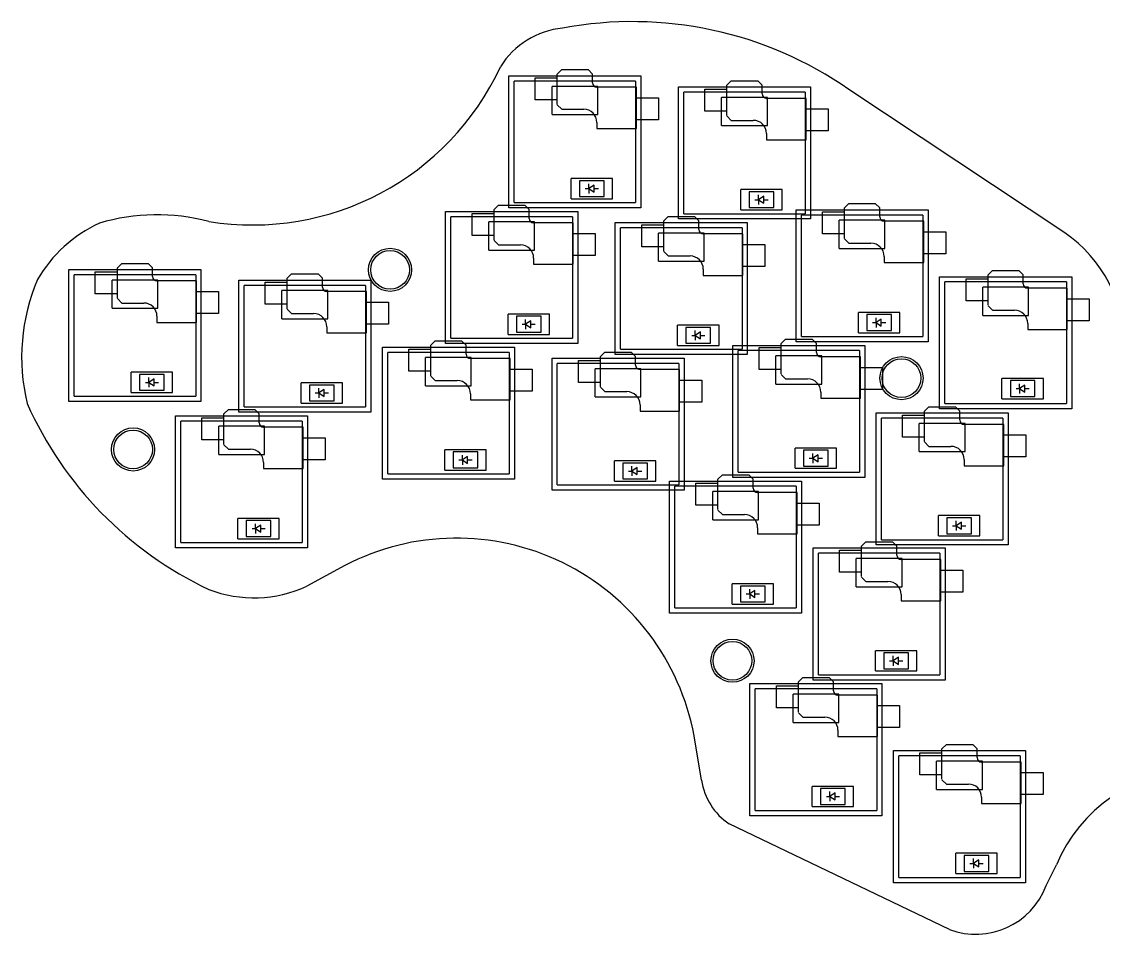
# Model space of a CAD drawing. Header units: metres. Extents: x 15 to 282, y -154 to -51.
# Drawn here: x 15.3 to 138.2, y -154.5 to -50.8 of the extents above; entities that cross this region are included whole.
import ezdxf

# ---------------------------------------------------------------- set-up
doc = ezdxf.new("R2010")
doc.units = ezdxf.units.M

msp = doc.modelspace()

# ---------------------------------------------------------------- linework, layer by layer
at = {"layer": 'BCrtYd', "color": 8}
for p, q in [((82.482027, -68.622734), (77.782027, -68.622734)), ((77.782027, -70.922734), (77.782027, -68.622734)), ((82.482027, -70.922734), (82.482027, -68.622734)), ((97.053896, -72.185711), (97.053896, -69.885711)), ((101.753896, -69.885711), (97.053896, -69.885711)), ((101.753896, -72.185711), (101.753896, -69.885711)), ((77.782027, -70.922734), (82.482027, -70.922734)), ((97.053896, -72.185711), (101.753896, -72.185711)), ((75.29752, -84.029967), (70.59752, -84.029967)), ((70.59752, -86.329967), (70.59752, -84.029967)), ((75.29752, -86.329967), (75.29752, -84.029967)), ((115.109105, -83.836993), (110.409105, -83.836993)), ((110.409105, -86.136993), (110.409105, -83.836993)), ((115.109105, -86.136993), (115.109105, -83.836993)), ((89.869381, -87.592939), (89.869381, -85.292939)), ((94.569381, -85.292939), (89.869381, -85.292939)), ((94.569381, -87.592939), (94.569381, -85.292939)), ((70.59752, -86.329967), (75.29752, -86.329967)), ((110.409105, -86.136993), (115.109105, -86.136993)), ((89.869381, -87.592939), (94.569381, -87.592939)), ((32.497241, -90.632194), (27.797241, -90.632194)), ((27.797241, -92.932194), (27.797241, -90.632194)), ((32.497241, -92.932194), (32.497241, -90.632194)), ((47.099466, -94.130073), (47.099466, -91.830073)), ((51.799466, -91.830073), (47.099466, -91.830073)), ((51.799466, -94.130073), (51.799466, -91.830073)), ((126.719593, -93.632356), (126.719593, -91.332356)), ((131.419593, -91.332356), (126.719593, -91.332356)), ((131.419593, -93.632356), (131.419593, -91.332356)), ((27.797241, -92.932194), (32.497241, -92.932194)), ((47.099466, -94.130073), (51.799466, -94.130073)), ((126.719593, -93.632356), (131.419593, -93.632356)), ((68.113007, -99.437204), (63.413007, -99.437204)), ((63.413007, -101.737204), (63.413007, -99.437204)), ((68.113007, -101.737204), (68.113007, -99.437204)), ((107.924597, -99.244229), (103.224597, -99.244229)), ((103.224597, -101.544229), (103.224597, -99.244229)), ((107.924597, -101.544229), (107.924597, -99.244229)), ((87.384874, -100.700172), (82.684874, -100.700172)), ((82.684874, -103.000172), (82.684874, -100.700172)), ((87.384874, -103.000172), (87.384874, -100.700172)), ((63.413007, -101.737204), (68.113007, -101.737204)), ((103.224597, -101.544229), (107.924597, -101.544229)), ((82.684874, -103.000172), (87.384874, -103.000172)), ((119.507782, -109.216449), (119.507782, -106.916449)), ((124.207782, -106.916449), (119.507782, -106.916449)), ((124.207782, -109.216449), (124.207782, -106.916449)), ((44.614955, -107.237302), (39.914955, -107.237302)), ((39.914955, -109.537302), (39.914955, -107.237302)), ((44.614955, -109.537302), (44.614955, -107.237302)), ((119.507782, -109.216449), (124.207782, -109.216449)), ((39.914955, -109.537302), (44.614955, -109.537302)), ((100.757123, -114.665355), (96.057123, -114.665355)), ((96.057123, -116.965355), (96.057123, -114.665355)), ((100.757123, -116.965355), (100.757123, -114.665355)), ((96.057123, -116.965355), (100.757123, -116.965355)), ((117.053628, -122.258585), (112.353628, -122.258585)), ((112.353628, -124.558585), (112.353628, -122.258585)), ((117.053628, -124.558585), (117.053628, -122.258585)), ((112.353628, -124.558585), (117.053628, -124.558585)), ((105.169113, -139.965819), (105.169113, -137.665819)), ((109.869113, -137.665819), (105.169113, -137.665819)), ((109.869113, -139.965819), (109.869113, -137.665819)), ((105.169113, -139.965819), (109.869113, -139.965819)), ((121.482655, -147.572948), (121.482655, -145.272948)), ((126.182655, -145.272948), (121.482655, -145.272948)), ((126.182655, -147.572948), (126.182655, -145.272948)), ((121.482655, -147.572948), (126.182655, -147.572948))]:
    msp.add_line(p, q, dxfattribs=at)
at = {"layer": 'BFab', "color": 6}
for p, q in [((76.197267, -56.75703), (76.697267, -56.25703)), ((76.697267, -56.25703), (79.697267, -56.25703)), ((79.697267, -56.25703), (80.197267, -56.75703)), ((73.697267, -59.70703), (73.697267, -57.20703)), ((73.697267, -57.20703), (76.197267, -57.20703)), ((76.197267, -60.20703), (76.197267, -56.75703)), ((80.197267, -57.75703), (80.197267, -56.75703)), ((95.469135, -58.020004), (95.969135, -57.520004)), ((95.969135, -57.520004), (98.969135, -57.520004)), ((98.969135, -57.520004), (99.469135, -58.020004)), ((85.197267, -58.25703), (80.697267, -58.25703)), ((85.197267, -62.95703), (85.197267, -58.25703)), ((92.969135, -58.470004), (95.469135, -58.470004)), ((92.969135, -60.970004), (92.969135, -58.470004)), ((95.469135, -61.470004), (95.469135, -58.020004)), ((99.469135, -59.020004), (99.469135, -58.020004)), ((76.197267, -59.70703), (73.697267, -59.70703)), ((85.197267, -59.45703), (87.697267, -59.45703)), ((87.697267, -59.45703), (87.697267, -61.95703)), ((104.469135, -59.520004), (99.969135, -59.520004)), ((104.469135, -64.220004), (104.469135, -59.520004)), ((76.197267, -60.25703), (76.697267, -60.75703)), ((76.697267, -60.75703), (79.197267, -60.75703)), ((95.469135, -60.970004), (92.969135, -60.970004)), ((104.469135, -60.720004), (106.969135, -60.720004)), ((106.969135, -60.720004), (106.969135, -63.220004)), ((80.697267, -62.25703), (80.697267, -62.95703)), ((87.697267, -61.95703), (85.197267, -61.95703)), ((95.469135, -61.520004), (95.969135, -62.020004)), ((95.969135, -62.020004), (98.469135, -62.020004)), ((80.697267, -62.95703), (85.197267, -62.95703)), ((99.969135, -63.520004), (99.969135, -64.220004)), ((106.969135, -63.220004), (104.469135, -63.220004)), ((99.969135, -64.220004), (104.469135, -64.220004)), ((81.532027, -68.872734), (78.732027, -68.872734)), ((78.732027, -68.872734), (78.732027, -70.672734)), ((79.382027, -69.772734), (79.782027, -69.772734)), ((79.782027, -69.772734), (79.782027, -69.222734)), ((80.382027, -69.372734), (79.782027, -69.772734)), ((79.782027, -69.772734), (80.382027, -70.172734)), ((79.782027, -69.772734), (79.782027, -70.322734)), ((80.382027, -70.172734), (80.382027, -69.372734)), ((80.382027, -69.772734), (80.882027, -69.772734)), ((81.532027, -70.672734), (81.532027, -68.872734)), ((78.732027, -70.672734), (81.532027, -70.672734)), ((100.803896, -70.135711), (98.003896, -70.135711)), ((98.003896, -70.135711), (98.003896, -71.935711)), ((98.653896, -71.035711), (99.053896, -71.035711)), ((99.053896, -71.035711), (99.053896, -70.485711)), ((99.653896, -70.635711), (99.053896, -71.035711)), ((99.053896, -71.035711), (99.053896, -71.585711)), ((99.053896, -71.035711), (99.653896, -71.435711)), ((99.653896, -71.435711), (99.653896, -70.635711)), ((99.653896, -71.035711), (100.153896, -71.035711)), ((100.803896, -71.935711), (100.803896, -70.135711)), ((69.012758, -72.164263), (69.512758, -71.664263)), ((69.012758, -75.614263), (69.012758, -72.164263)), ((69.512758, -71.664263), (72.512758, -71.664263)), ((72.512758, -71.664263), (73.012758, -72.164263)), ((73.012758, -73.164263), (73.012758, -72.164263)), ((98.003896, -71.935711), (100.803896, -71.935711)), ((106.324346, -74.921287), (106.324346, -72.421287)), ((106.324346, -72.421287), (108.824346, -72.421287)), ((108.824346, -71.971287), (109.324346, -71.471287)), ((108.824346, -75.421287), (108.824346, -71.971287)), ((109.324346, -71.471287), (112.324346, -71.471287)), ((112.324346, -71.471287), (112.824346, -71.971287)), ((112.824346, -72.971287), (112.824346, -71.971287)), ((66.512758, -75.114263), (66.512758, -72.614263)), ((66.512758, -72.614263), (69.012758, -72.614263)), ((78.012758, -73.664263), (73.512758, -73.664263)), ((78.012758, -78.364263), (78.012758, -73.664263)), ((88.284626, -73.427235), (88.784626, -72.927235)), ((88.284626, -76.877235), (88.284626, -73.427235)), ((88.784626, -72.927235), (91.784626, -72.927235)), ((91.784626, -72.927235), (92.284626, -73.427235)), ((92.284626, -74.427235), (92.284626, -73.427235)), ((117.824346, -73.471287), (113.324346, -73.471287)), ((117.824346, -78.171287), (117.824346, -73.471287)), ((78.012758, -74.864263), (80.512758, -74.864263)), ((80.512758, -74.864263), (80.512758, -77.364263)), ((85.784626, -76.377235), (85.784626, -73.877235)), ((85.784626, -73.877235), (88.284626, -73.877235)), ((97.284626, -74.927235), (92.784626, -74.927235)), ((97.284626, -79.627235), (97.284626, -74.927235)), ((108.824346, -74.921287), (106.324346, -74.921287)), ((117.824346, -74.671287), (120.324346, -74.671287)), ((120.324346, -74.671287), (120.324346, -77.171287)), ((69.012758, -75.114263), (66.512758, -75.114263)), ((69.012758, -75.664263), (69.512758, -76.164263)), ((69.512758, -76.164263), (72.012758, -76.164263)), ((97.284626, -76.127235), (99.784626, -76.127235)), ((99.784626, -76.127235), (99.784626, -78.627235)), ((108.824346, -75.471287), (109.324346, -75.971287)), ((109.324346, -75.971287), (111.824346, -75.971287)), ((80.512758, -77.364263), (78.012758, -77.364263)), ((88.284626, -76.377235), (85.784626, -76.377235)), ((88.284626, -76.927235), (88.784626, -77.427235)), ((120.324346, -77.171287), (117.824346, -77.171287)), ((26.212486, -78.766486), (26.712486, -78.266486)), ((26.712486, -78.266486), (29.712486, -78.266486)), ((29.712486, -78.266486), (30.212486, -78.766486)), ((73.512758, -77.664263), (73.512758, -78.364263)), ((73.512758, -78.364263), (78.012758, -78.364263)), ((88.784626, -77.427235), (91.284626, -77.427235)), ((99.784626, -78.627235), (97.284626, -78.627235)), ((113.324346, -77.471287), (113.324346, -78.171287)), ((113.324346, -78.171287), (117.824346, -78.171287)), ((23.712486, -79.216486), (26.212486, -79.216486)), ((23.712486, -81.716486), (23.712486, -79.216486)), ((26.212486, -82.216486), (26.212486, -78.766486)), ((30.212486, -79.766486), (30.212486, -78.766486)), ((45.514706, -79.964367), (46.014706, -79.464367)), ((46.014706, -79.464367), (49.014706, -79.464367)), ((49.014706, -79.464367), (49.514706, -79.964367)), ((92.784626, -78.927235), (92.784626, -79.627235)), ((92.784626, -79.627235), (97.284626, -79.627235)), ((125.13789, -79.578418), (125.63789, -79.078418)), ((125.13789, -83.028418), (125.13789, -79.578418)), ((125.63789, -79.078418), (128.63789, -79.078418)), ((128.63789, -79.078418), (129.13789, -79.578418)), ((129.13789, -80.578418), (129.13789, -79.578418)), ((35.212486, -80.266486), (30.712486, -80.266486)), ((35.212486, -84.966486), (35.212486, -80.266486)), ((43.014706, -82.914367), (43.014706, -80.414367)), ((43.014706, -80.414367), (45.514706, -80.414367)), ((45.514706, -83.414367), (45.514706, -79.964367)), ((49.514706, -80.964367), (49.514706, -79.964367)), ((122.63789, -82.528418), (122.63789, -80.028418)), ((122.63789, -80.028418), (125.13789, -80.028418)), ((134.13789, -81.078418), (129.63789, -81.078418)), ((134.13789, -85.778418), (134.13789, -81.078418)), ((26.212486, -81.716486), (23.712486, -81.716486)), ((26.212486, -82.266486), (26.712486, -82.766486)), ((35.212486, -81.466486), (37.712486, -81.466486)), ((37.712486, -81.466486), (37.712486, -83.966486)), ((54.514706, -81.464367), (50.014706, -81.464367)), ((54.514706, -86.164367), (54.514706, -81.464367)), ((134.13789, -82.278418), (136.63789, -82.278418)), ((136.63789, -82.278418), (136.63789, -84.778418)), ((26.712486, -82.766486), (29.212486, -82.766486)), ((45.514706, -82.914367), (43.014706, -82.914367)), ((45.514706, -83.464367), (46.014706, -83.964367)), ((54.514706, -82.664367), (57.014706, -82.664367)), ((57.014706, -82.664367), (57.014706, -85.164367)), ((125.13789, -82.528418), (122.63789, -82.528418)), ((125.13789, -83.078418), (125.63789, -83.578418)), ((30.712486, -84.266486), (30.712486, -84.966486)), ((37.712486, -83.966486), (35.212486, -83.966486)), ((46.014706, -83.964367), (48.514706, -83.964367)), ((71.54752, -84.279967), (71.54752, -86.079967)), ((74.34752, -84.279967), (71.54752, -84.279967)), ((72.59752, -85.179967), (72.59752, -84.629967)), ((73.19752, -84.779967), (72.59752, -85.179967)), ((73.19752, -85.579967), (73.19752, -84.779967)), ((74.34752, -86.079967), (74.34752, -84.279967)), ((111.359105, -84.086993), (111.359105, -85.886993)), ((114.159105, -84.086993), (111.359105, -84.086993)), ((112.409105, -84.986993), (112.409105, -84.436993)), ((113.009105, -84.586993), (112.409105, -84.986993)), ((113.009105, -85.386993), (113.009105, -84.586993)), ((114.159105, -85.886993), (114.159105, -84.086993)), ((125.63789, -83.578418), (128.13789, -83.578418)), ((136.63789, -84.778418), (134.13789, -84.778418)), ((30.712486, -84.966486), (35.212486, -84.966486)), ((50.014706, -85.464367), (50.014706, -86.164367)), ((57.014706, -85.164367), (54.514706, -85.164367)), ((72.19752, -85.179967), (72.59752, -85.179967)), ((72.59752, -85.179967), (72.59752, -85.729967)), ((72.59752, -85.179967), (73.19752, -85.579967)), ((73.19752, -85.179967), (73.69752, -85.179967)), ((93.619381, -85.542939), (90.819381, -85.542939)), ((90.819381, -85.542939), (90.819381, -87.342939)), ((91.869381, -86.442939), (91.869381, -85.892939)), ((93.619381, -87.342939), (93.619381, -85.542939)), ((111.359105, -85.886993), (114.159105, -85.886993)), ((112.009105, -84.986993), (112.409105, -84.986993)), ((112.409105, -84.986993), (113.009105, -85.386993)), ((112.409105, -84.986993), (112.409105, -85.536993)), ((113.009105, -84.986993), (113.509105, -84.986993)), ((129.63789, -85.078418), (129.63789, -85.778418)), ((129.63789, -85.778418), (134.13789, -85.778418)), ((50.014706, -86.164367), (54.514706, -86.164367)), ((61.828249, -87.571496), (62.328249, -87.071496)), ((62.328249, -87.071496), (65.328249, -87.071496)), ((65.328249, -87.071496), (65.828249, -87.571496)), ((71.54752, -86.079967), (74.34752, -86.079967)), ((91.469381, -86.442939), (91.869381, -86.442939)), ((92.469381, -86.042939), (91.869381, -86.442939)), ((91.869381, -86.442939), (92.469381, -86.842939)), ((91.869381, -86.442939), (91.869381, -86.992939)), ((92.469381, -86.842939), (92.469381, -86.042939)), ((92.469381, -86.442939), (92.969381, -86.442939)), ((101.639838, -87.378519), (102.139838, -86.878519)), ((102.139838, -86.878519), (105.139838, -86.878519)), ((105.139838, -86.878519), (105.639838, -87.378519)), ((59.328249, -90.521496), (59.328249, -88.021496)), ((59.328249, -88.021496), (61.828249, -88.021496)), ((61.828249, -91.021496), (61.828249, -87.571496)), ((65.828249, -88.571496), (65.828249, -87.571496)), ((81.100115, -88.83447), (81.600115, -88.33447)), ((81.600115, -88.33447), (84.600115, -88.33447)), ((84.600115, -88.33447), (85.100115, -88.83447)), ((90.819381, -87.342939), (93.619381, -87.342939)), ((99.139838, -87.828519), (101.639838, -87.828519)), ((99.139838, -90.328519), (99.139838, -87.828519)), ((101.639838, -90.828519), (101.639838, -87.378519)), ((105.639838, -88.378519), (105.639838, -87.378519)), ((70.828249, -89.071496), (66.328249, -89.071496)), ((70.828249, -93.771496), (70.828249, -89.071496)), ((78.600115, -91.78447), (78.600115, -89.28447)), ((78.600115, -89.28447), (81.100115, -89.28447)), ((81.100115, -92.28447), (81.100115, -88.83447)), ((85.100115, -89.83447), (85.100115, -88.83447)), ((110.639838, -88.878519), (106.139838, -88.878519)), ((110.639838, -93.578519), (110.639838, -88.878519)), ((28.747241, -90.882194), (28.747241, -92.682194)), ((31.547241, -90.882194), (28.747241, -90.882194)), ((31.547241, -92.682194), (31.547241, -90.882194)), ((61.828249, -90.521496), (59.328249, -90.521496)), ((70.828249, -90.271496), (73.328249, -90.271496)), ((73.328249, -90.271496), (73.328249, -92.771496)), ((90.100115, -90.33447), (85.600115, -90.33447)), ((90.100115, -95.03447), (90.100115, -90.33447)), ((101.639838, -90.328519), (99.139838, -90.328519)), ((101.639838, -90.878519), (102.139838, -91.378519)), ((110.639838, -90.078519), (113.139838, -90.078519)), ((113.139838, -90.078519), (113.139838, -92.578519)), ((29.397241, -91.782194), (29.797241, -91.782194)), ((29.797241, -91.782194), (29.797241, -91.232194)), ((30.397241, -91.382194), (29.797241, -91.782194)), ((29.797241, -91.782194), (29.797241, -92.332194)), ((29.797241, -91.782194), (30.397241, -92.182194)), ((30.397241, -92.182194), (30.397241, -91.382194)), ((30.397241, -91.782194), (30.897241, -91.782194)), ((50.849466, -92.080073), (48.049466, -92.080073)), ((48.049466, -92.080073), (48.049466, -93.880073)), ((50.849466, -93.880073), (50.849466, -92.080073)), ((61.828249, -91.071496), (62.328249, -91.571496)), ((62.328249, -91.571496), (64.828249, -91.571496)), ((81.100115, -91.78447), (78.600115, -91.78447)), ((90.100115, -91.53447), (92.600115, -91.53447)), ((92.600115, -91.53447), (92.600115, -94.03447)), ((102.139838, -91.378519), (104.639838, -91.378519)), ((127.669593, -91.582356), (127.669593, -93.382356)), ((130.469593, -91.582356), (127.669593, -91.582356)), ((128.719593, -92.482356), (128.719593, -91.932356)), ((129.319593, -92.082356), (128.719593, -92.482356)), ((129.319593, -92.882356), (129.319593, -92.082356)), ((130.469593, -93.382356), (130.469593, -91.582356)), ((28.747241, -92.682194), (31.547241, -92.682194)), ((48.699466, -92.980073), (49.099466, -92.980073)), ((49.099466, -92.980073), (49.099466, -92.430073)), ((49.699466, -92.580073), (49.099466, -92.980073)), ((49.099466, -92.980073), (49.699466, -93.380073)), ((49.099466, -92.980073), (49.099466, -93.530073)), ((49.699466, -93.380073), (49.699466, -92.580073)), ((49.699466, -92.980073), (50.199466, -92.980073)), ((66.328249, -93.071496), (66.328249, -93.771496)), ((73.328249, -92.771496), (70.828249, -92.771496)), ((81.100115, -92.33447), (81.600115, -92.83447)), ((81.600115, -92.83447), (84.100115, -92.83447)), ((106.139838, -92.878519), (106.139838, -93.578519)), ((113.139838, -92.578519), (110.639838, -92.578519)), ((127.669593, -93.382356), (130.469593, -93.382356)), ((128.319593, -92.482356), (128.719593, -92.482356)), ((128.719593, -92.482356), (128.719593, -93.032356)), ((128.719593, -92.482356), (129.319593, -92.882356)), ((129.319593, -92.482356), (129.819593, -92.482356)), ((48.049466, -93.880073), (50.849466, -93.880073)), ((66.328249, -93.771496), (70.828249, -93.771496)), ((85.600115, -94.33447), (85.600115, -95.03447)), ((92.600115, -94.03447), (90.100115, -94.03447)), ((106.139838, -93.578519), (110.639838, -93.578519)), ((117.923026, -95.050748), (118.423026, -94.550748)), ((118.423026, -94.550748), (121.423026, -94.550748)), ((121.423026, -94.550748), (121.923026, -95.050748)), ((35.830195, -95.821597), (38.330195, -95.821597)), ((35.830195, -98.321597), (35.830195, -95.821597)), ((38.330195, -95.371597), (38.830195, -94.871597)), ((38.330195, -98.821597), (38.330195, -95.371597)), ((38.830195, -94.871597), (41.830195, -94.871597)), ((41.830195, -94.871597), (42.330195, -95.371597)), ((42.330195, -96.371597), (42.330195, -95.371597)), ((85.600115, -95.03447), (90.100115, -95.03447)), ((115.423026, -95.500748), (117.923026, -95.500748)), ((115.423026, -98.000748), (115.423026, -95.500748)), ((117.923026, -98.500748), (117.923026, -95.050748)), ((121.923026, -96.050748), (121.923026, -95.050748)), ((47.330195, -96.871597), (42.830195, -96.871597)), ((47.330195, -101.571597), (47.330195, -96.871597)), ((126.923026, -96.550748), (122.423026, -96.550748)), ((126.923026, -101.250748), (126.923026, -96.550748)), ((47.330195, -98.071597), (49.830195, -98.071597)), ((49.830195, -98.071597), (49.830195, -100.571597)), ((117.923026, -98.000748), (115.423026, -98.000748)), ((126.923026, -97.750748), (129.423026, -97.750748)), ((129.423026, -97.750748), (129.423026, -100.250748)), ((38.330195, -98.321597), (35.830195, -98.321597)), ((38.330195, -98.871597), (38.830195, -99.371597)), ((38.830195, -99.371597), (41.330195, -99.371597)), ((104.174597, -99.494229), (104.174597, -101.294229)), ((106.974597, -99.494229), (104.174597, -99.494229)), ((106.974597, -101.294229), (106.974597, -99.494229)), ((117.923026, -98.550748), (118.423026, -99.050748)), ((118.423026, -99.050748), (120.923026, -99.050748)), ((49.830195, -100.571597), (47.330195, -100.571597)), ((67.163007, -99.687204), (64.363007, -99.687204)), ((64.363007, -99.687204), (64.363007, -101.487204)), ((65.013007, -100.587204), (65.413007, -100.587204)), ((65.413007, -100.587204), (65.413007, -100.037204)), ((66.013007, -100.187204), (65.413007, -100.587204)), ((65.413007, -100.587204), (65.413007, -101.137204)), ((65.413007, -100.587204), (66.013007, -100.987204)), ((66.013007, -100.987204), (66.013007, -100.187204)), ((66.013007, -100.587204), (66.513007, -100.587204)), ((67.163007, -101.487204), (67.163007, -99.687204)), ((104.824597, -100.394229), (105.224597, -100.394229)), ((105.224597, -100.394229), (105.224597, -99.844229)), ((105.824597, -99.994229), (105.224597, -100.394229)), ((105.224597, -100.394229), (105.224597, -100.944229)), ((105.224597, -100.394229), (105.824597, -100.794229)), ((105.824597, -100.794229), (105.824597, -99.994229)), ((105.824597, -100.394229), (106.324597, -100.394229)), ((122.423026, -100.550748), (122.423026, -101.250748)), ((129.423026, -100.250748), (126.923026, -100.250748)), ((42.830195, -100.871597), (42.830195, -101.571597)), ((42.830195, -101.571597), (47.330195, -101.571597)), ((64.363007, -101.487204), (67.163007, -101.487204)), ((86.434874, -100.950172), (83.634874, -100.950172)), ((83.634874, -100.950172), (83.634874, -102.750172)), ((84.284874, -101.850172), (84.684874, -101.850172)), ((84.684874, -101.850172), (84.684874, -101.300172)), ((85.284874, -101.450172), (84.684874, -101.850172)), ((84.684874, -101.850172), (85.284874, -102.250172)), ((84.684874, -101.850172), (84.684874, -102.400172)), ((85.284874, -102.250172), (85.284874, -101.450172)), ((85.284874, -101.850172), (85.784874, -101.850172)), ((86.434874, -102.750172), (86.434874, -100.950172)), ((104.174597, -101.294229), (106.974597, -101.294229)), ((122.423026, -101.250748), (126.923026, -101.250748)), ((83.634874, -102.750172), (86.434874, -102.750172)), ((94.455326, -102.785752), (94.955326, -102.285752)), ((94.455326, -106.235752), (94.455326, -102.785752)), ((94.955326, -102.285752), (97.955326, -102.285752)), ((97.955326, -102.285752), (98.455326, -102.785752)), ((98.455326, -103.785752), (98.455326, -102.785752)), ((91.955326, -103.235752), (94.455326, -103.235752)), ((91.955326, -105.735752), (91.955326, -103.235752)), ((103.455326, -104.285752), (98.955326, -104.285752)), ((103.455326, -108.985752), (103.455326, -104.285752)), ((103.455326, -105.485752), (105.955326, -105.485752)), ((105.955326, -105.485752), (105.955326, -107.985752)), ((94.455326, -105.735752), (91.955326, -105.735752)), ((94.455326, -106.285752), (94.955326, -106.785752)), ((94.955326, -106.785752), (97.455326, -106.785752)), ((43.664955, -107.487302), (40.864955, -107.487302)), ((40.864955, -107.487302), (40.864955, -109.287302)), ((41.914955, -108.387302), (41.914955, -107.837302)), ((42.514955, -107.987302), (41.914955, -108.387302)), ((42.514955, -108.787302), (42.514955, -107.987302)), ((43.664955, -109.287302), (43.664955, -107.487302)), ((105.955326, -107.985752), (103.455326, -107.985752)), ((120.457782, -107.166449), (120.457782, -108.966449)), ((123.257782, -107.166449), (120.457782, -107.166449)), ((121.107782, -108.066449), (121.507782, -108.066449)), ((121.507782, -108.066449), (121.507782, -107.516449)), ((122.107782, -107.666449), (121.507782, -108.066449)), ((121.507782, -108.066449), (121.507782, -108.616449)), ((121.507782, -108.066449), (122.107782, -108.466449)), ((122.107782, -108.466449), (122.107782, -107.666449)), ((122.107782, -108.066449), (122.607782, -108.066449)), ((123.257782, -108.966449), (123.257782, -107.166449)), ((40.864955, -109.287302), (43.664955, -109.287302)), ((41.514955, -108.387302), (41.914955, -108.387302)), ((41.914955, -108.387302), (42.514955, -108.787302)), ((41.914955, -108.387302), (41.914955, -108.937302)), ((42.514955, -108.387302), (43.014955, -108.387302)), ((98.955326, -108.285752), (98.955326, -108.985752)), ((98.955326, -108.985752), (103.455326, -108.985752)), ((120.457782, -108.966449), (123.257782, -108.966449)), ((110.768868, -110.39288), (111.268868, -109.89288)), ((110.768868, -113.84288), (110.768868, -110.39288)), ((111.268868, -109.89288), (114.268868, -109.89288)), ((114.268868, -109.89288), (114.768868, -110.39288)), ((114.768868, -111.39288), (114.768868, -110.39288)), ((108.268868, -113.34288), (108.268868, -110.84288)), ((108.268868, -110.84288), (110.768868, -110.84288)), ((119.768868, -111.89288), (115.268868, -111.89288)), ((119.768868, -116.59288), (119.768868, -111.89288)), ((110.768868, -113.34288), (108.268868, -113.34288)), ((110.768868, -113.89288), (111.268868, -114.39288)), ((119.768868, -113.09288), (122.268868, -113.09288)), ((122.268868, -113.09288), (122.268868, -115.59288)), ((99.807123, -114.915355), (97.007123, -114.915355)), ((97.007123, -114.915355), (97.007123, -116.715355)), ((98.057123, -115.815355), (98.057123, -115.265355)), ((98.657123, -115.415355), (98.057123, -115.815355)), ((98.657123, -116.215355), (98.657123, -115.415355)), ((99.807123, -116.715355), (99.807123, -114.915355)), ((111.268868, -114.39288), (113.768868, -114.39288)), ((97.007123, -116.715355), (99.807123, -116.715355)), ((97.657123, -115.815355), (98.057123, -115.815355)), ((98.057123, -115.815355), (98.657123, -116.215355)), ((98.057123, -115.815355), (98.057123, -116.365355)), ((98.657123, -115.815355), (99.157123, -115.815355)), ((115.268868, -115.89288), (115.268868, -116.59288)), ((115.268868, -116.59288), (119.768868, -116.59288)), ((122.268868, -115.59288), (119.768868, -115.59288)), ((113.303628, -122.508585), (113.303628, -124.308585)), ((116.103628, -122.508585), (113.303628, -122.508585)), ((114.353628, -123.408585), (114.353628, -122.858585)), ((116.103628, -124.308585), (116.103628, -122.508585)), ((113.953628, -123.408585), (114.353628, -123.408585)), ((114.953628, -123.008585), (114.353628, -123.408585)), ((114.353628, -123.408585), (114.953628, -123.808585)), ((114.353628, -123.408585), (114.353628, -123.958585)), ((114.953628, -123.808585), (114.953628, -123.008585)), ((114.953628, -123.408585), (115.453628, -123.408585)), ((103.584361, -125.800115), (104.084361, -125.300115)), ((104.084361, -125.300115), (107.084361, -125.300115)), ((107.084361, -125.300115), (107.584361, -125.800115)), ((113.303628, -124.308585), (116.103628, -124.308585)), ((101.084361, -128.750115), (101.084361, -126.250115)), ((101.084361, -126.250115), (103.584361, -126.250115)), ((103.584361, -129.250115), (103.584361, -125.800115)), ((107.584361, -126.800115), (107.584361, -125.800115)), ((112.584361, -127.300115), (108.084361, -127.300115)), ((112.584361, -132.000115), (112.584361, -127.300115)), ((103.584361, -128.750115), (101.084361, -128.750115)), ((112.584361, -128.500115), (115.084361, -128.500115)), ((115.084361, -128.500115), (115.084361, -131.000115)), ((103.584361, -129.300115), (104.084361, -129.800115)), ((104.084361, -129.800115), (106.584361, -129.800115)), ((108.084361, -131.300115), (108.084361, -132.000115)), ((115.084361, -131.000115), (112.584361, -131.000115)), ((108.084361, -132.000115), (112.584361, -132.000115)), ((117.397899, -136.357243), (117.397899, -133.857243)), ((117.397899, -133.857243), (119.897899, -133.857243)), ((119.897899, -133.407243), (120.397899, -132.907243)), ((119.897899, -136.857243), (119.897899, -133.407243)), ((120.397899, -132.907243), (123.397899, -132.907243)), ((123.397899, -132.907243), (123.897899, -133.407243)), ((123.897899, -134.407243), (123.897899, -133.407243)), ((128.897899, -134.907243), (124.397899, -134.907243)), ((128.897899, -139.607243), (128.897899, -134.907243)), ((119.897899, -136.357243), (117.397899, -136.357243)), ((128.897899, -136.107243), (131.397899, -136.107243)), ((131.397899, -136.107243), (131.397899, -138.607243)), ((119.897899, -136.907243), (120.397899, -137.407243)), ((120.397899, -137.407243), (122.897899, -137.407243)), ((106.119113, -137.915819), (106.119113, -139.715819)), ((108.919113, -137.915819), (106.119113, -137.915819)), ((106.769113, -138.815819), (107.169113, -138.815819)), ((107.169113, -138.815819), (107.169113, -138.265819)), ((107.769113, -138.415819), (107.169113, -138.815819)), ((107.169113, -138.815819), (107.169113, -139.365819)), ((107.169113, -138.815819), (107.769113, -139.215819)), ((107.769113, -139.215819), (107.769113, -138.415819)), ((107.769113, -138.815819), (108.269113, -138.815819)), ((108.919113, -139.715819), (108.919113, -137.915819)), ((131.397899, -138.607243), (128.897899, -138.607243)), ((106.119113, -139.715819), (108.919113, -139.715819)), ((124.397899, -138.907243), (124.397899, -139.607243)), ((124.397899, -139.607243), (128.897899, -139.607243)), ((122.432655, -145.522948), (122.432655, -147.322948)), ((125.232655, -145.522948), (122.432655, -145.522948)), ((123.482655, -146.422948), (123.482655, -145.872948)), ((124.082655, -146.022948), (123.482655, -146.422948)), ((124.082655, -146.822948), (124.082655, -146.022948)), ((125.232655, -147.322948), (125.232655, -145.522948)), ((122.432655, -147.322948), (125.232655, -147.322948)), ((123.082655, -146.422948), (123.482655, -146.422948)), ((123.482655, -146.422948), (124.082655, -146.822948)), ((123.482655, -146.422948), (123.482655, -146.972948)), ((124.082655, -146.422948), (124.582655, -146.422948))]:
    msp.add_line(p, q, dxfattribs=at)
for centre, radius, start, end in [((80.697267, -57.75703), 0.5, 180, 270), ((99.969135, -59.020004), 0.5, 180, 270), ((79.197267, -62.25703), 1.5, 0, 90), ((98.469135, -63.520004), 1.5, 0, 90), ((73.512758, -73.164263), 0.5, 180, 270), ((113.324346, -72.971287), 0.5, 180, 270), ((92.784626, -74.427235), 0.5, 180, 270), ((72.012758, -77.664263), 1.5, 0, 90), ((111.824346, -77.471287), 1.5, 0, 90), ((91.284626, -78.927235), 1.5, 0, 90), ((30.712486, -79.766486), 0.5, 180, 270), ((50.014706, -80.964367), 0.5, 180, 270), ((129.63789, -80.578418), 0.5, 180, 270), ((29.212486, -84.266486), 1.5, 0, 90), ((48.514706, -85.464367), 1.5, 0, 90), ((128.13789, -85.078418), 1.5, 0, 90), ((106.139838, -88.378519), 0.5, 180, 270), ((66.328249, -88.571496), 0.5, 180, 270), ((85.600115, -89.83447), 0.5, 180, 270), ((64.828249, -93.071496), 1.5, 0, 90), ((104.639838, -92.878519), 1.5, 0, 90), ((84.100115, -94.33447), 1.5, 0, 90), ((42.830195, -96.371597), 0.5, 180, 270), ((122.423026, -96.050748), 0.5, 180, 270), ((41.330195, -100.871597), 1.5, 0, 90), ((120.923026, -100.550748), 1.5, 0, 90), ((98.955326, -103.785752), 0.5, 180, 270), ((97.455326, -108.285752), 1.5, 0, 90), ((115.268868, -111.39288), 0.5, 180, 270), ((113.768868, -115.89288), 1.5, 0, 90), ((108.084361, -126.800115), 0.5, 180, 270), ((106.584361, -131.300115), 1.5, 0, 90), ((124.397899, -134.407243), 0.5, 180, 270), ((122.897899, -138.907243), 1.5, 0, 90)]:
    msp.add_arc(centre, radius, start, end, dxfattribs=at)
at = {"layer": 'Cmts', "color": 1}
for centre in [(57.2, -79), (115.3, -91.3), (28, -99.4), (96.1, -123.4)]:
    msp.add_circle(centre, 2.2, dxfattribs=at)
at = {"layer": 'Eco2', "color": 4}
for p, q in [((85.097267, -57.55703), (71.297267, -57.55703)), ((71.297267, -71.35703), (71.297267, -57.55703)), ((85.097267, -57.55703), (85.097267, -71.35703)), ((75.597267, -61.35703), (75.597267, -58.15703)), ((80.797267, -58.15703), (75.597267, -58.15703)), ((80.797267, -61.35703), (80.797267, -58.15703)), ((104.369135, -58.820004), (90.569135, -58.820004)), ((90.569135, -72.620004), (90.569135, -58.820004)), ((104.369135, -58.820004), (104.369135, -72.620004)), ((94.869135, -62.620004), (94.869135, -59.420004)), ((100.069135, -59.420004), (94.869135, -59.420004)), ((100.069135, -62.620004), (100.069135, -59.420004)), ((75.597267, -61.35703), (80.797267, -61.35703)), ((94.869135, -62.620004), (100.069135, -62.620004)), ((71.297267, -71.35703), (85.097267, -71.35703)), ((64.112758, -86.764263), (64.112758, -72.964263)), ((77.912758, -72.964263), (64.112758, -72.964263)), ((68.412758, -76.764263), (68.412758, -73.564263)), ((73.612758, -73.564263), (68.412758, -73.564263)), ((73.612758, -76.764263), (73.612758, -73.564263)), ((77.912758, -72.964263), (77.912758, -86.764263)), ((90.569135, -72.620004), (104.369135, -72.620004)), ((103.924346, -86.571287), (103.924346, -72.771287)), ((117.724346, -72.771287), (103.924346, -72.771287)), ((113.424346, -73.371287), (108.224346, -73.371287)), ((108.224346, -76.571287), (108.224346, -73.371287)), ((113.424346, -76.571287), (113.424346, -73.371287)), ((117.724346, -72.771287), (117.724346, -86.571287)), ((83.384626, -88.027235), (83.384626, -74.227235)), ((97.184626, -74.227235), (83.384626, -74.227235)), ((87.684626, -78.027235), (87.684626, -74.827235)), ((92.884626, -74.827235), (87.684626, -74.827235)), ((92.884626, -78.027235), (92.884626, -74.827235)), ((97.184626, -74.227235), (97.184626, -88.027235)), ((68.412758, -76.764263), (73.612758, -76.764263)), ((108.224346, -76.571287), (113.424346, -76.571287)), ((87.684626, -78.027235), (92.884626, -78.027235)), ((35.112486, -79.566486), (21.312486, -79.566486)), ((21.312486, -93.366486), (21.312486, -79.566486)), ((35.112486, -79.566486), (35.112486, -93.366486)), ((30.812486, -80.166486), (25.612486, -80.166486)), ((25.612486, -83.366486), (25.612486, -80.166486)), ((30.812486, -83.366486), (30.812486, -80.166486)), ((54.414706, -80.764367), (40.614706, -80.764367)), ((40.614706, -94.564367), (40.614706, -80.764367)), ((54.414706, -80.764367), (54.414706, -94.564367)), ((120.23789, -94.178418), (120.23789, -80.378418)), ((134.03789, -80.378418), (120.23789, -80.378418)), ((124.53789, -84.178418), (124.53789, -80.978418)), ((129.73789, -80.978418), (124.53789, -80.978418)), ((129.73789, -84.178418), (129.73789, -80.978418)), ((134.03789, -80.378418), (134.03789, -94.178418)), ((50.114706, -81.364367), (44.914706, -81.364367)), ((44.914706, -84.564367), (44.914706, -81.364367)), ((50.114706, -84.564367), (50.114706, -81.364367)), ((25.612486, -83.366486), (30.812486, -83.366486)), ((44.914706, -84.564367), (50.114706, -84.564367)), ((124.53789, -84.178418), (129.73789, -84.178418)), ((64.112758, -86.764263), (77.912758, -86.764263)), ((103.924346, -86.571287), (117.724346, -86.571287)), ((56.928249, -102.171496), (56.928249, -88.371496)), ((70.728249, -88.371496), (56.928249, -88.371496)), ((70.728249, -88.371496), (70.728249, -102.171496)), ((83.384626, -88.027235), (97.184626, -88.027235)), ((96.739838, -101.978519), (96.739838, -88.178519)), ((110.539838, -88.178519), (96.739838, -88.178519)), ((110.539838, -88.178519), (110.539838, -101.978519)), ((66.428249, -88.971496), (61.228249, -88.971496)), ((61.228249, -92.171496), (61.228249, -88.971496)), ((66.428249, -92.171496), (66.428249, -88.971496)), ((90.000115, -89.63447), (76.200115, -89.63447)), ((76.200115, -103.43447), (76.200115, -89.63447)), ((90.000115, -89.63447), (90.000115, -103.43447)), ((101.039838, -91.978519), (101.039838, -88.778519)), ((106.239838, -88.778519), (101.039838, -88.778519)), ((106.239838, -91.978519), (106.239838, -88.778519)), ((85.700115, -90.23447), (80.500115, -90.23447)), ((80.500115, -93.43447), (80.500115, -90.23447)), ((85.700115, -93.43447), (85.700115, -90.23447)), ((61.228249, -92.171496), (66.428249, -92.171496)), ((101.039838, -91.978519), (106.239838, -91.978519)), ((21.312486, -93.366486), (35.112486, -93.366486)), ((40.614706, -94.564367), (54.414706, -94.564367)), ((80.500115, -93.43447), (85.700115, -93.43447)), ((120.23789, -94.178418), (134.03789, -94.178418)), ((126.823026, -95.850748), (113.023026, -95.850748)), ((113.023026, -109.650748), (113.023026, -95.850748)), ((126.823026, -95.850748), (126.823026, -109.650748)), ((33.430195, -109.971597), (33.430195, -96.171597)), ((47.230195, -96.171597), (33.430195, -96.171597)), ((42.930195, -96.771597), (37.730195, -96.771597)), ((37.730195, -99.971597), (37.730195, -96.771597)), ((42.930195, -99.971597), (42.930195, -96.771597)), ((47.230195, -96.171597), (47.230195, -109.971597)), ((122.523026, -96.450748), (117.323026, -96.450748)), ((117.323026, -99.650748), (117.323026, -96.450748)), ((122.523026, -99.650748), (122.523026, -96.450748)), ((37.730195, -99.971597), (42.930195, -99.971597)), ((117.323026, -99.650748), (122.523026, -99.650748)), ((96.739838, -101.978519), (110.539838, -101.978519)), ((56.928249, -102.171496), (70.728249, -102.171496)), ((76.200115, -103.43447), (90.000115, -103.43447)), ((103.355326, -103.585752), (89.555326, -103.585752)), ((89.555326, -117.385752), (89.555326, -103.585752)), ((99.055326, -104.185752), (93.855326, -104.185752)), ((93.855326, -107.385752), (93.855326, -104.185752)), ((99.055326, -107.385752), (99.055326, -104.185752)), ((103.355326, -103.585752), (103.355326, -117.385752)), ((93.855326, -107.385752), (99.055326, -107.385752)), ((33.430195, -109.971597), (47.230195, -109.971597)), ((113.023026, -109.650748), (126.823026, -109.650748)), ((105.868868, -124.99288), (105.868868, -111.19288)), ((119.668868, -111.19288), (105.868868, -111.19288)), ((110.168868, -114.99288), (110.168868, -111.79288)), ((115.368868, -111.79288), (110.168868, -111.79288)), ((115.368868, -114.99288), (115.368868, -111.79288)), ((119.668868, -111.19288), (119.668868, -124.99288)), ((110.168868, -114.99288), (115.368868, -114.99288)), ((89.555326, -117.385752), (103.355326, -117.385752)), ((105.868868, -124.99288), (119.668868, -124.99288)), ((112.484361, -126.600115), (98.684361, -126.600115)), ((98.684361, -140.400115), (98.684361, -126.600115)), ((108.184361, -127.200115), (102.984361, -127.200115)), ((102.984361, -130.400115), (102.984361, -127.200115)), ((108.184361, -130.400115), (108.184361, -127.200115)), ((112.484361, -126.600115), (112.484361, -140.400115)), ((102.984361, -130.400115), (108.184361, -130.400115)), ((128.797899, -134.207243), (114.997899, -134.207243)), ((114.997899, -148.007243), (114.997899, -134.207243)), ((119.297899, -138.007243), (119.297899, -134.807243)), ((124.497899, -134.807243), (119.297899, -134.807243)), ((124.497899, -138.007243), (124.497899, -134.807243)), ((128.797899, -134.207243), (128.797899, -148.007243)), ((119.297899, -138.007243), (124.497899, -138.007243)), ((98.684361, -140.400115), (112.484361, -140.400115)), ((114.997899, -148.007243), (128.797899, -148.007243))]:
    msp.add_line(p, q, dxfattribs=at)
at = {"layer": 'Edge', "color": 2}
for p, q in [((133.845876, -74.777902), (109.336367, -58.512068)), ((52.070204, -112.570835), (47.738516, -114.932977)), ((92.599888, -136.952776), (91.738518, -131.932976)), ((120.73852, -153.932977), (95.738517, -141.932976)), ((131.738519, -148.932975), (132.910174, -146.59403))]:
    msp.add_line(p, q, dxfattribs=at)
for centre, radius, start, end in [((77.738515, -60.932979), 9.43398, 95.710582, 147.994605), ((84.738517, -93.932979), 43.124182, 55.222166, 100.608061), ((41.586534, -42.864956), 31.037196, -99.261779, -24.900517), ((30.738517, -87.932976), 15.678965, 114.775149, 150.068252), ((30.738515, -95.932978), 23.186284, 75.379117, 106.461692), ((124.738519, -87.932976), 15.999997, -0.000004, 55.304843), ((37.738516, -88.932975), 22.398762, -203.19858, -166.484263), ((54.738517, -76.932976), 42.435935, -156.037512, -115.306673), ((64.738518, -136.932978), 27.459061, 10.491481, 117.474436), ((41.738515, -101.932979), 14.31782, -111.037504, -65.224852), ((148.791707, -153.092549), 17.159656, 90.177597, 157.746244), ((99.738517, -135.93298), 7.211099, -171.869915, -123.690085), ((123.738518, -145.932974), 8.544005, -110.556049, -20.556049)]:
    msp.add_arc(centre, radius, start, end, dxfattribs=at)
at = {"layer": 'FCrtYd', "color": 7}
for centre in [(57.2, -79), (115.3, -91.3), (28, -99.4), (96.1, -123.4)]:
    msp.add_circle(centre, 2.45, dxfattribs=at)
at = {"layer": 'FFab', "color": 5}
for p, q in [((70.697267, -56.95703), (85.697267, -56.95703)), ((70.697267, -71.95703), (70.697267, -56.95703)), ((85.697267, -56.95703), (85.697267, -71.95703)), ((89.969135, -58.220004), (104.969135, -58.220004)), ((89.969135, -73.220004), (89.969135, -58.220004)), ((104.969135, -58.220004), (104.969135, -73.220004)), ((63.512758, -72.364263), (78.512758, -72.364263)), ((63.512758, -87.364263), (63.512758, -72.364263)), ((85.697267, -71.95703), (70.697267, -71.95703)), ((78.512758, -72.364263), (78.512758, -87.364263)), ((103.324346, -87.171287), (103.324346, -72.171287)), ((103.324346, -72.171287), (118.324346, -72.171287)), ((118.324346, -72.171287), (118.324346, -87.171287)), ((82.784626, -88.627235), (82.784626, -73.627235)), ((82.784626, -73.627235), (97.784626, -73.627235)), ((104.969135, -73.220004), (89.969135, -73.220004)), ((97.784626, -73.627235), (97.784626, -88.627235)), ((20.712486, -78.966486), (35.712486, -78.966486)), ((20.712486, -93.966486), (20.712486, -78.966486)), ((35.712486, -78.966486), (35.712486, -93.966486)), ((119.63789, -79.778418), (134.63789, -79.778418)), ((119.63789, -94.778418), (119.63789, -79.778418)), ((134.63789, -79.778418), (134.63789, -94.778418)), ((40.014706, -80.164367), (55.014706, -80.164367)), ((40.014706, -95.164367), (40.014706, -80.164367)), ((55.014706, -80.164367), (55.014706, -95.164367)), ((118.324346, -87.171287), (103.324346, -87.171287)), ((56.328249, -87.771496), (71.328249, -87.771496)), ((56.328249, -102.771496), (56.328249, -87.771496)), ((78.512758, -87.364263), (63.512758, -87.364263)), ((71.328249, -87.771496), (71.328249, -102.771496)), ((96.139838, -102.578519), (96.139838, -87.578519)), ((96.139838, -87.578519), (111.139838, -87.578519)), ((111.139838, -87.578519), (111.139838, -102.578519)), ((75.600115, -89.03447), (90.600115, -89.03447)), ((75.600115, -104.03447), (75.600115, -89.03447)), ((97.784626, -88.627235), (82.784626, -88.627235)), ((90.600115, -89.03447), (90.600115, -104.03447)), ((35.712486, -93.966486), (20.712486, -93.966486)), ((32.830195, -110.571597), (32.830195, -95.571597)), ((32.830195, -95.571597), (47.830195, -95.571597)), ((55.014706, -95.164367), (40.014706, -95.164367)), ((47.830195, -95.571597), (47.830195, -110.571597)), ((112.423026, -110.250748), (112.423026, -95.250748)), ((112.423026, -95.250748), (127.423026, -95.250748)), ((134.63789, -94.778418), (119.63789, -94.778418)), ((127.423026, -95.250748), (127.423026, -110.250748)), ((71.328249, -102.771496), (56.328249, -102.771496)), ((88.955326, -117.985752), (88.955326, -102.985752)), ((88.955326, -102.985752), (103.955326, -102.985752)), ((111.139838, -102.578519), (96.139838, -102.578519)), ((103.955326, -102.985752), (103.955326, -117.985752)), ((90.600115, -104.03447), (75.600115, -104.03447)), ((47.830195, -110.571597), (32.830195, -110.571597)), ((105.268868, -110.59288), (120.268868, -110.59288)), ((105.268868, -125.59288), (105.268868, -110.59288)), ((127.423026, -110.250748), (112.423026, -110.250748)), ((120.268868, -110.59288), (120.268868, -125.59288)), ((103.955326, -117.985752), (88.955326, -117.985752)), ((98.084361, -141.000115), (98.084361, -126.000115)), ((98.084361, -126.000115), (113.084361, -126.000115)), ((120.268868, -125.59288), (105.268868, -125.59288)), ((113.084361, -126.000115), (113.084361, -141.000115)), ((114.397899, -133.607243), (129.397899, -133.607243)), ((114.397899, -148.607243), (114.397899, -133.607243)), ((129.397899, -133.607243), (129.397899, -148.607243)), ((113.084361, -141.000115), (98.084361, -141.000115)), ((129.397899, -148.607243), (114.397899, -148.607243))]:
    msp.add_line(p, q, dxfattribs=at)

doc.saveas('drawing.dxf')
